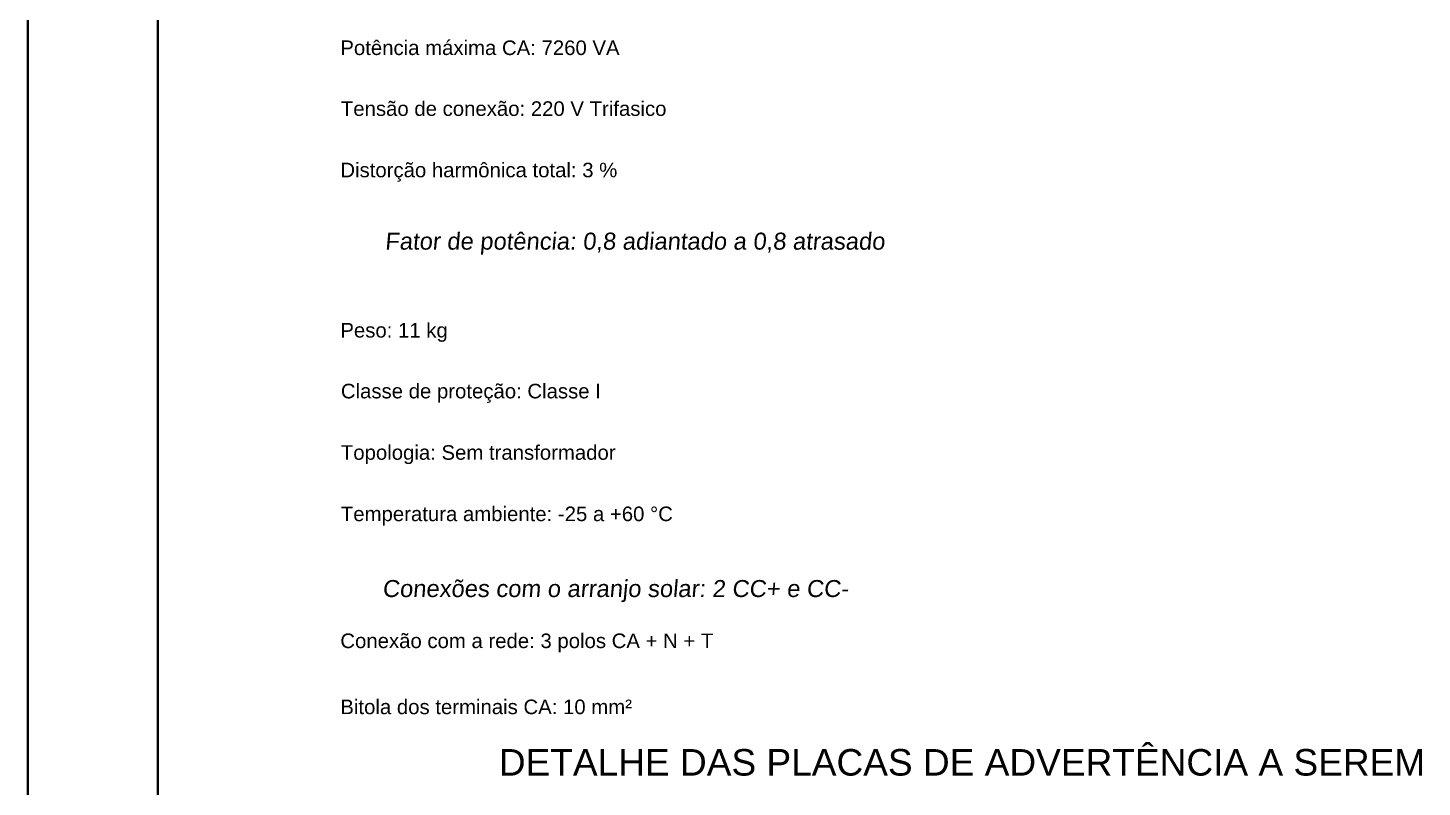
# Model space of a CAD drawing. Header units: metres. Extents: x 95 to 7567, y -8045 to 7254.
# Drawn here: x 94.6 to 362.7, y -7895.9 to -7750 of the extents above; entities that cross this region are included whole.
import ezdxf

# ---------------------------------------------------------------- set-up
doc = ezdxf.new("R2010")
doc.units = ezdxf.units.M
doc.layers.get('0').update_dxf_attribs({"lineweight": 18})
doc.layers.add('N', color=7, linetype='Continuous')
for name, color, linetype, lineweight in [('PRANCHA EXT', 7, 'Continuous', 40), ('PRANCHA INT', 7, 'Continuous', 40), ('TEXTO QCARGAS 1', 7, 'Continuous', 15)]:
    doc.layers.add(name, color=color, linetype=linetype, lineweight=lineweight)
doc.styles.add('Style-Arial', font='arial.ttf')

msp = doc.modelspace()

# ---------------------------------------------------------------- linework, layer by layer
at = {"layer": 'PRANCHA EXT'}
msp.add_line((94.61, -7450.76), (94.61, -8044.76), dxfattribs=at)
at = {"layer": 'PRANCHA INT'}
msp.add_line((119.61, -7460.76), (119.61, -8034.76), dxfattribs=at)

# ---------------------------------------------------------------- texts
at = {"color": 7, "style": 'Style-Arial'}
for s, p in [('Potência máxima CA: 7260 VA', (154.7, -7755.2)), ('Tensão de conexão: 220 V Trifasico', (154.8, -7766.9)), ('Distorção harmônica total: 3 %', (154.7, -7778.7)), ('Peso: 11 kg', (154.7, -7809.5)), ('Classe de proteção: Classe I', (154.8, -7821.2)), ('Topologia: Sem transformador', (154.8, -7833)), ('Temperatura ambiente: -25 a +60 °C', (154.8, -7844.8)), ('Conexão com a rede: 3 polos CA + N + T', (154.7, -7869.2)), ('Bitola dos terminais CA: 10 mm²', (154.7, -7881.9))]:
    msp.add_text(s, height=2.8, dxfattribs=at).set_placement(p)
at = {"layer": 'N', "color": 7, "style": 'Style-Arial', "oblique": 5}
for s, p in [('Fator de potência: 0,8 adiantado a 0,8 atrasado', (163.25, -7792.61)), ('Conexões com o arranjo solar: 2 CC+ e CC-', (162.78, -7859.39))]:
    msp.add_text(s, height=3.2671, dxfattribs=at).set_placement(p)
at = {"layer": 'TEXTO QCARGAS 1', "color": 7, "lineweight": 9, "style": 'Style-Arial'}
msp.add_text('DETALHE DAS PLACAS DE ADVERTÊNCIA A SEREM ', height=5.1, dxfattribs=at).set_placement((185.18, -7893.71))

doc.saveas('drawing.dxf')
